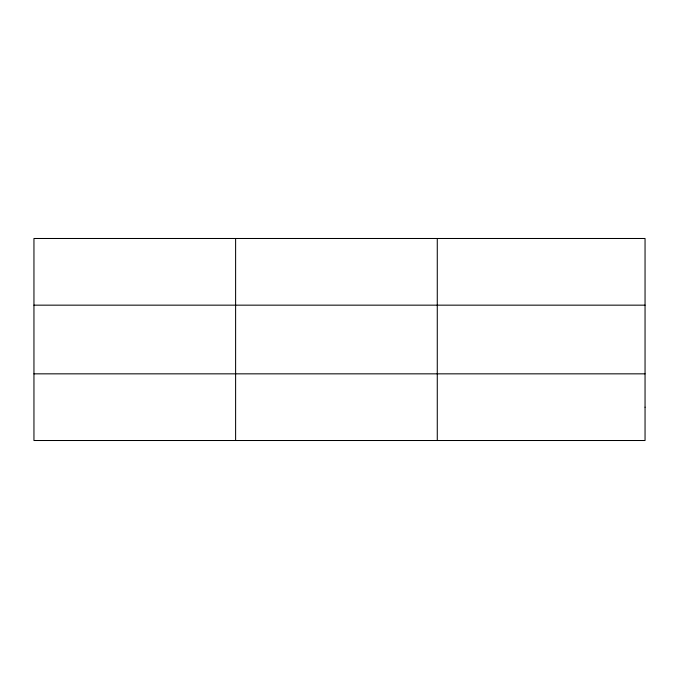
<?xml version="1.0" encoding="UTF-8"?>
<svg xmlns="http://www.w3.org/2000/svg" width="679" height="679" viewBox="0 0 679 679"><rect width="100%" height="100%" fill="white"/><g stroke="black" fill="none" stroke-linecap="round" stroke-linejoin="round"><path stroke-width="1.02" d="M235.613 440.51L235.613 238.49M437.276 440.51L437.276 238.49M33.95 305.16L645.05 305.16M33.95 373.84L645.05 373.84M645.05 407.179L645.05 440.51L33.95 440.51L33.95 238.49L645.05 238.49L645.05 407.179"/></g></svg>
